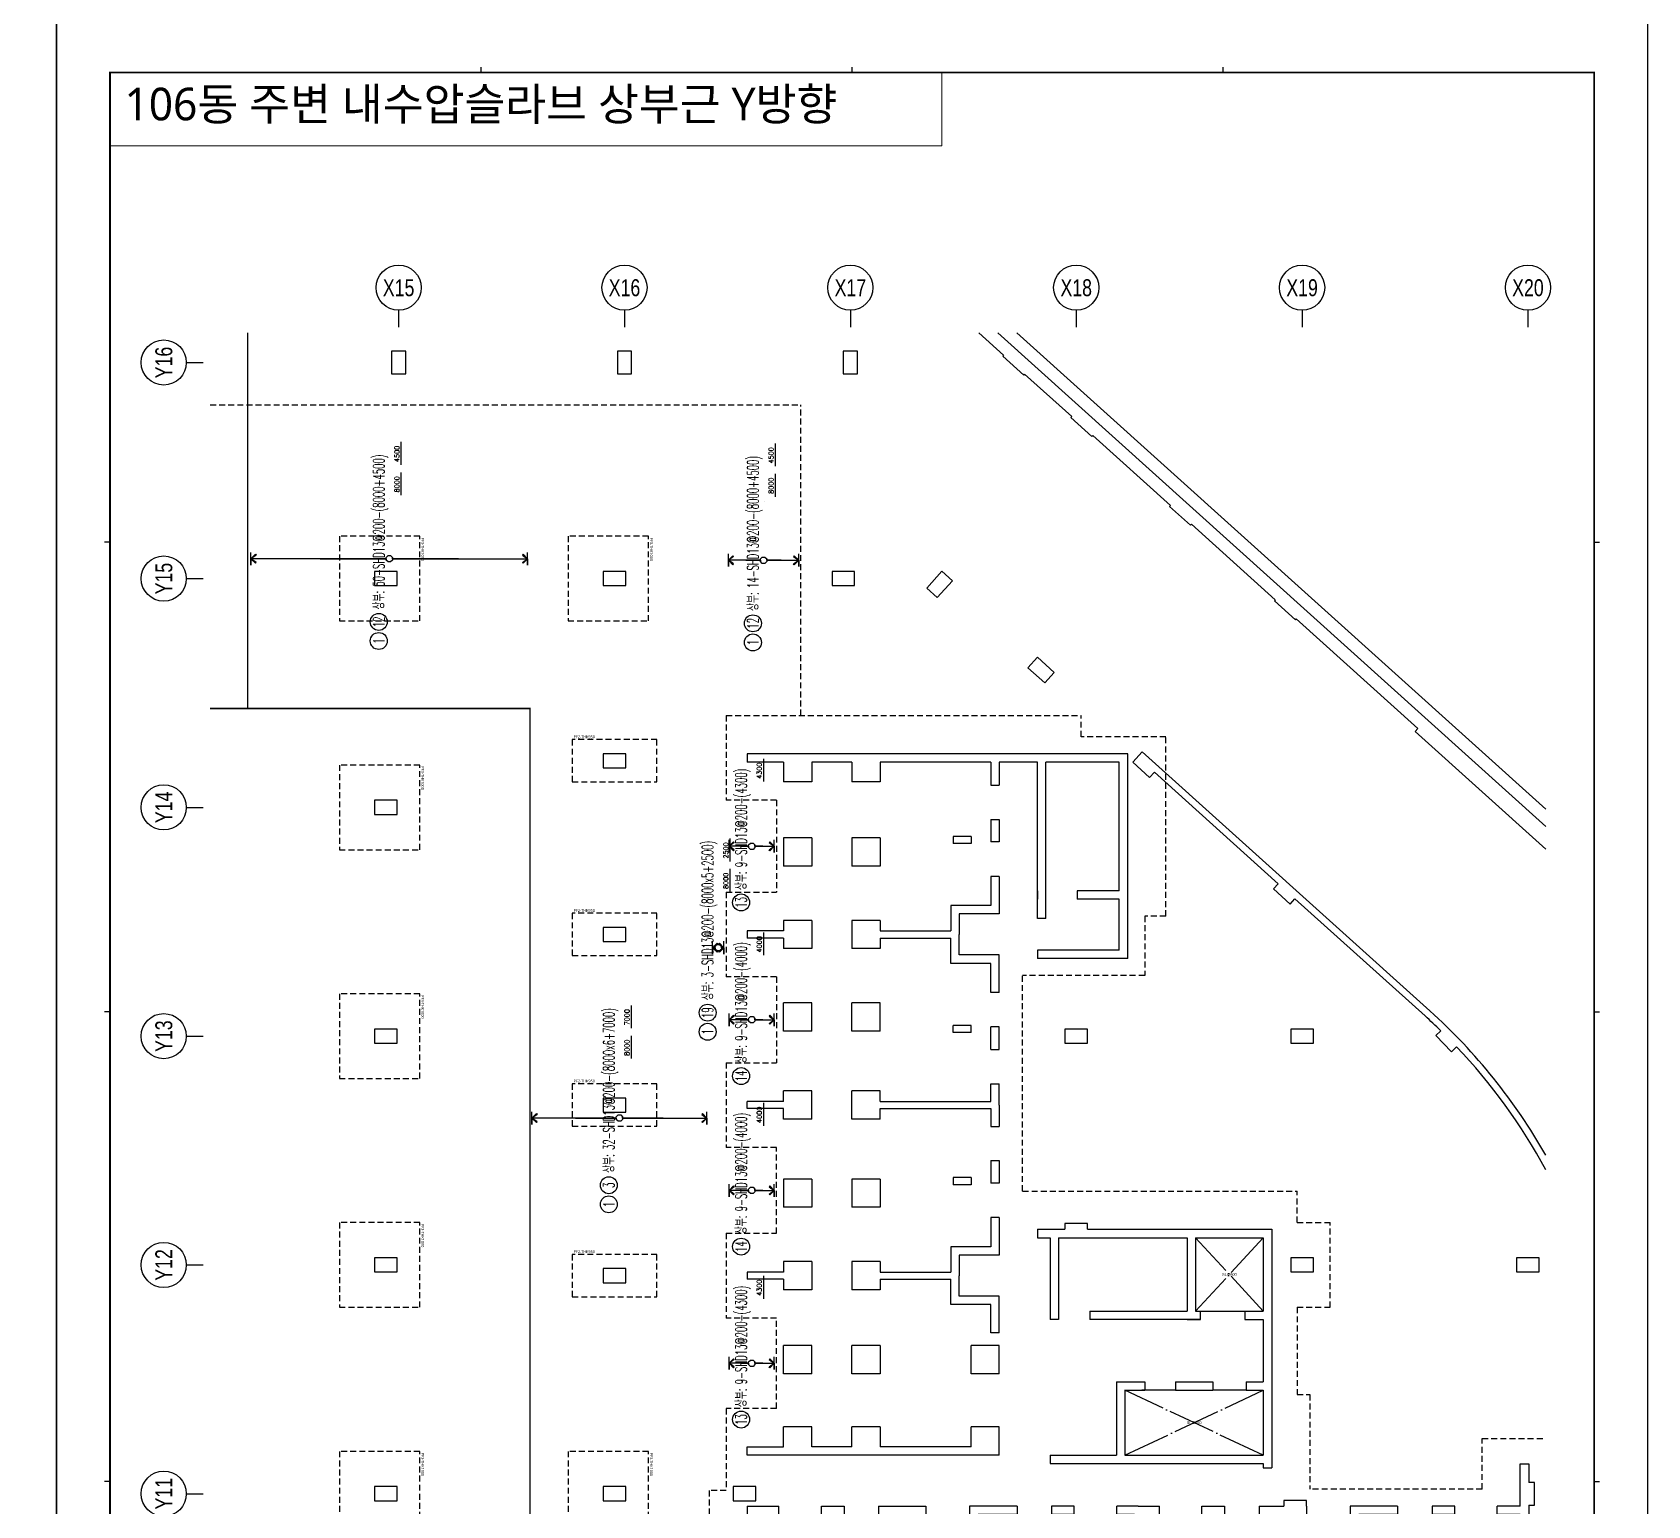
# Model space of a CAD drawing. Header units: millimetres. Extents: x 327808 to 2562540, y -728300 to 402793.
# Drawn here: x 459773 to 516989, y -358916 to -306753 of the extents above; entities that cross this region are included whole.
import ezdxf
from ezdxf.enums import TextEntityAlignment as Align

# ---------------------------------------------------------------- set-up
doc = ezdxf.new("R2010")
doc.units = ezdxf.units.MM
doc.header["$LTSCALE"] = 140
doc.linetypes.add('XS-기초$0$DDOT', pattern=[14, 12, -1, 0, -1])
doc.linetypes.add('XS-기초$0$HID', pattern=[2.3, 1.5, -0.8])
for name, color, linetype in [('BUB', 7, 'Continuous'), ('CEN-P', 14, 'Continuous'), ('XDIM', 7, 'Continuous'), ('XREBAR', 1, 'Continuous'), ('XS-기초$0$EL7', 7, 'Continuous'), ('XS-기초$0$MAT', 3, 'XS-기초$0$HID'), ('XS-기초$0$OPEN', 9, 'XS-기초$0$DDOT'), ('XS-기초$0$PILE-P', 4, 'XS-기초$0$HID'), ('XS-기초$0$WALL', 11, 'Continuous'), ('XS-기초$0$기초연단', 3, 'Continuous'), ('XTAG', 7, 'Continuous'), ('기초꺽임', 7, 'Continuous')]:
    doc.layers.add(name, color=color, linetype=linetype)
doc.layers.add('TEXT', color=3, linetype='Continuous', lineweight=9)
doc.layers.add('XTITLE', color=22, linetype='Continuous', lineweight=0)
doc.layers.add('XS-기초$0$DEFPOINT', color=144, linetype='Continuous', plot=False)
doc.styles.add('XRebar', font='Romans.shx', dxfattribs={"bigfont": 'whgtxt.shx'})
doc.styles.add('XRebar2', font='Romans.shx')
doc.styles.add('XS-기초$0$맑은고딕', font='malgun.ttf')
doc.styles.add('돋움', font='malgun.ttf')
doc.styles.add('돋음', font='')
doc.styles.get('돋음').set_extended_font_data('Dotum')

# ---------------------------------------------------------------- blocks, each defined once
blk = doc.blocks.new('dhs_sheet2e')
at = {"color": 7}
for p, q in [((20500.6, 57331.7), (20500.6, 57531.5)), ((38004.8, 57331.7), (38004.8, 57531.5)), ((55508.9, 57331.7), (55508.9, 57531.5)), ((2996.4, 43498.2), (2796.7, 43498.2)), ((2996.4, 29664.7), (2796.7, 29664.7)), ((2996.4, 15831.2), (2796.7, 15831.2)), ((20500.6, 1997.6), (20500.6, 1797.9)), ((38004.8, 1997.6), (38004.8, 1797.9)), ((55508.9, 1997.6), (55508.9, 1797.9))]:
    blk.add_line(p, q, dxfattribs=at)
blk.add_lwpolyline([(84000, 0), (84000, 59329.4), (0, 59329.4), (0, 0)], close=True, dxfattribs=at)
at = {"color": 30, "const_width": 64.9}
blk.add_lwpolyline([(81003.6, 57331.7), (2996.4, 57331.7), (2996.4, 1997.6), (81003.6, 1997.6)], close=True, dxfattribs=at)
blk = doc.blocks.new('SDHSDHS')
at = {"color": 255, "xscale": 0.75, "yscale": 0.75, "zscale": 0.75}
blk.add_blockref('dhs_sheet2e', (0, 0), dxfattribs=at)
blk = doc.blocks.new('XS-기초$0$PF3')
at = {"layer": 'XS-기초$0$MAT', "linetype": 'XS-기초$0$HID'}
blk.add_lwpolyline([(-1500, -1650), (1500, -1650), (1500, 1200), (-1500, 1200)], close=True, dxfattribs=at)
at = {"layer": 'XS-기초$0$DEFPOINT', "color": 1, "style": 'XS-기초$0$맑은고딕'}
blk.add_text('PF3-THK1000', height=100, dxfattribs=at).set_placement((-1450, 1300), align=Align.MIDDLE_LEFT)
blk = doc.blocks.new('XS-기초$0$PF2')
at = {"layer": 'XS-기초$0$MAT', "linetype": 'XS-기초$0$HID'}
blk.add_lwpolyline([(-1500, -750), (1500, -750), (1500, 750), (-1500, 750)], close=True, dxfattribs=at)
at = {"layer": 'XS-기초$0$DEFPOINT', "color": 1, "style": 'XS-기초$0$맑은고딕'}
blk.add_text('PF2-THK950', height=100, dxfattribs=at).set_placement((-1450, 850), align=Align.MIDDLE_LEFT)
blk = doc.blocks.new('BUB')
at = {"layer": 'BUB'}
blk.add_line((0, 1500), (0, 0), dxfattribs=at)
blk.add_circle((0, 3500), 2000, dxfattribs=at)
blk = doc.blocks.new('zdhdthbse')
at = {"layer": 'CEN-P'}
blk.add_lwpolyline([(-21405, 32883), (-21405, 27829)], dxfattribs=at)
at = {"layer": 'CEN-P', "color": 2}
blk.add_lwpolyline([(24577, -20020), (20091, -20020)], dxfattribs=at)
at = {"layer": 'XS-기초$0$EL7'}
for p, q in [((12345, -1755), (13915, -1755)), ((11460, -4555), (10270, -4555)), ((13970, -4555), (12780, -4555))]:
    blk.add_line(p, q, dxfattribs=at)
at = {"layer": 'XS-기초$0$OPEN'}
for p, q in [((14570, -1755), (12170, 845)), ((14570, 845), (12170, -1755)), ((14570, -6855), (9670, -4555)), ((9670, -6855), (14570, -4555))]:
    blk.add_line(p, q, dxfattribs=at)
at = {"layer": 'XS-기초$0$WALL', "color": 5}
for p, q in [((5374, 32090), (4494, 32883)), ((24577, 15406), (5167, 32883)), ((-15805, 32230), (-16305, 32230)), ((-16305, 32230), (-16305, 31430)), ((-15805, 31430), (-15805, 32230)), ((-7805, 32230), (-8305, 32230)), ((-8305, 32230), (-8305, 31430)), ((-7805, 31430), (-7805, 32230)), ((195, 32230), (-305, 32230)), ((-305, 32230), (-305, 31430)), ((195, 31430), (195, 32230)), ((5374, 32090), (5341, 32053)), ((5341, 32053), (6084, 31384)), ((-16305, 31430), (-15805, 31430)), ((-8305, 31430), (-7805, 31430)), ((-305, 31430), (195, 31430)), ((6084, 31384), (6118, 31421)), ((7788, 29918), (6118, 31421)), ((7788, 29918), (7754, 29880)), ((7754, 29880), (8497, 29211)), ((8497, 29211), (8531, 29248)), ((11280, 26773), (8531, 29248)), ((11280, 26773), (11247, 26735)), ((11247, 26735), (11990, 26066)), ((11990, 26066), (12023, 26103)), ((14996, 23427), (12023, 26103)), ((-16905, 24430), (-16905, 23930)), ((-16105, 24430), (-16905, 24430)), ((-16105, 23930), (-16105, 24430)), ((-8805, 24430), (-8805, 23930)), ((-8005, 24430), (-8805, 24430)), ((-8005, 23930), (-8005, 24430)), ((-705, 24430), (-705, 23930)), ((95, 24430), (-705, 24430)), ((95, 23930), (95, 24430)), ((3189, 24437), (2654, 23842)), ((3025, 23508), (3561, 24102)), ((3561, 24102), (3189, 24437)), ((-16905, 23930), (-16105, 23930)), ((-8805, 23930), (-8005, 23930)), ((-705, 23930), (95, 23930)), ((2654, 23842), (3025, 23508)), ((14996, 23427), (14963, 23390)), ((14963, 23390), (15706, 22721)), ((15706, 22721), (15739, 22758)), ((20049, 18877), (15739, 22758)), ((6570, 21392), (6236, 21021)), ((7165, 20857), (6570, 21392)), ((6236, 21021), (6830, 20485)), ((6830, 20485), (7165, 20857)), ((19949, 18765), (20049, 18877)), ((24577, 14599), (19949, 18765)), ((-8805, 17980), (-8805, 17480)), ((-8005, 17980), (-8805, 17980)), ((-8005, 17480), (-8005, 17980)), ((-3705, 17980), (-3705, 17680)), ((9770, 17980), (-3705, 17980)), ((9770, 10730), (9770, 17980)), ((10286, 18047), (9952, 17675)), ((20467, 8879), (10286, 18047)), ((-8805, 17480), (-8005, 17480)), ((-2420, 17680), (-3705, 17680)), ((-2420, 17680), (-2420, 16980)), ((-1420, 17680), (-1420, 16980)), ((0, 17680), (-1420, 17680)), ((0, 17680), (0, 16980)), ((4920, 17680), (1000, 17680)), ((1000, 17680), (1000, 16980)), ((4920, 17680), (4920, 16865)), ((6570, 17680), (5220, 17680)), ((5220, 17680), (5220, 16865)), ((6570, 12140), (6570, 17680)), ((6870, 12140), (6870, 17680)), ((9470, 17680), (6870, 17680)), ((9470, 13130), (9470, 17680)), ((9952, 17675), (10546, 17140)), ((10546, 17140), (10713, 17325)), ((15098, 13378), (10713, 17325)), ((-1420, 16980), (-2420, 16980)), ((1000, 16980), (0, 16980)), ((4920, 16865), (5220, 16865)), ((-16905, 16330), (-16905, 15830)), ((-16105, 16330), (-16905, 16330)), ((-16105, 15830), (-16105, 16330)), ((-16905, 15830), (-16105, 15830)), ((4920, 15655), (5220, 15655)), ((4920, 15655), (4920, 14855)), ((5220, 15655), (5220, 14855)), ((-1420, 15000), (-2420, 15000)), ((-2420, 15000), (-2420, 14000)), ((-1420, 15000), (-1420, 14000)), ((1000, 15000), (0, 15000)), ((0, 15000), (0, 14000)), ((1000, 15000), (1000, 14000)), ((4220, 15050), (3590, 15050)), ((3590, 15050), (3590, 14800)), ((4220, 15050), (4220, 14800)), ((4220, 14800), (3590, 14800)), ((5220, 14855), (4920, 14855)), ((-1420, 14000), (-2420, 14000)), ((1000, 14000), (0, 14000)), ((5220, 13635), (4920, 13635)), ((4920, 13635), (4920, 12605)), ((5220, 13635), (5220, 12305)), ((15098, 13378), (14931, 13192)), ((14931, 13192), (15525, 12657)), ((3500, 12605), (3500, 11705)), ((4920, 12605), (3500, 12605)), ((6570, 13130), (6570, 12830)), ((9470, 13130), (7980, 13130)), ((7980, 13130), (7980, 12830)), ((9470, 12830), (7980, 12830)), ((9470, 11030), (9470, 12830)), ((15525, 12657), (15692, 12842)), ((20300, 8694), (15692, 12842)), ((-1420, 12080), (-2420, 12080)), ((-2420, 12080), (-2420, 11705)), ((-1420, 12080), (-1420, 11080)), ((1000, 12080), (0, 12080)), ((0, 12080), (0, 11080)), ((1000, 12080), (1000, 11705)), ((3800, 12305), (3800, 11580)), ((5220, 12305), (3800, 12305)), ((6870, 12140), (6570, 12140)), ((-8805, 11830), (-8805, 11330)), ((-8005, 11830), (-8805, 11830)), ((-8005, 11330), (-8005, 11830)), ((-3705, 11705), (-3705, 11455)), ((-2420, 11705), (-3705, 11705)), ((-2420, 11455), (-3705, 11455)), ((-2420, 11455), (-2420, 11080)), ((1000, 11705), (3500, 11705)), ((1000, 11455), (3500, 11455)), ((1000, 11455), (1000, 11080)), ((3500, 10555), (3500, 11455)), ((3800, 10855), (3800, 11580)), ((-8805, 11330), (-8005, 11330)), ((-1420, 11080), (-2420, 11080)), ((1000, 11080), (0, 11080)), ((9470, 11030), (6570, 11030)), ((6570, 11030), (6570, 10730)), ((4920, 10555), (3500, 10555)), ((5220, 10855), (3800, 10855)), ((4920, 9525), (4920, 10555)), ((5220, 9525), (5220, 10855)), ((9770, 10730), (6570, 10730)), ((-2420, 8160), (-2420, 9160)), ((-1420, 9160), (-2420, 9160)), ((-1420, 8160), (-1420, 9160)), ((0, 8160), (0, 9160)), ((1000, 9160), (0, 9160)), ((1000, 8160), (1000, 9160)), ((5220, 9525), (4920, 9525)), ((-16905, 8230), (-16905, 7730)), ((-16105, 8230), (-16905, 8230)), ((-16105, 7730), (-16105, 8230)), ((-1420, 8160), (-2420, 8160)), ((1000, 8160), (0, 8160)), ((4220, 8360), (3590, 8360)), ((3590, 8110), (3590, 8360)), ((4220, 8110), (3590, 8110)), ((4220, 8110), (4220, 8360)), ((5220, 8305), (4920, 8305)), ((4920, 7505), (4920, 8305)), ((5220, 7505), (5220, 8305)), ((7545, 8230), (7545, 7730)), ((8345, 8230), (7545, 8230)), ((8345, 7730), (8345, 8230)), ((15545, 8230), (15545, 7730)), ((16345, 8230), (15545, 8230)), ((16345, 7730), (16345, 8230)), ((20856, 8174), (20678, 7998)), ((-16905, 7730), (-16105, 7730)), ((4920, 7505), (5220, 7505)), ((7545, 7730), (8345, 7730)), ((15545, 7730), (16345, 7730)), ((20678, 7998), (21241, 7429)), ((21419, 7605), (21241, 7429)), ((4920, 6295), (5220, 6295)), ((4920, 5665), (4920, 6295)), ((5220, 5540), (5220, 6295)), ((-8805, 5790), (-8805, 5290)), ((-8005, 5790), (-8805, 5790)), ((-8005, 5290), (-8005, 5790)), ((-2420, 5665), (-2420, 6040)), ((-1420, 6040), (-2420, 6040)), ((-1420, 5040), (-1420, 6040)), ((0, 5040), (0, 6040)), ((1000, 6040), (0, 6040)), ((1000, 5665), (1000, 6040)), ((-8805, 5290), (-8005, 5290)), ((-3705, 5415), (-3705, 5665)), ((-2420, 5665), (-3705, 5665)), ((-2420, 5415), (-3705, 5415)), ((-2420, 5040), (-2420, 5415)), ((1000, 5665), (4920, 5665)), ((1000, 5415), (4920, 5415)), ((1000, 5040), (1000, 5415)), ((4920, 5415), (4920, 4785)), ((5220, 5540), (5220, 4785)), ((-1420, 5040), (-2420, 5040)), ((1000, 5040), (0, 5040)), ((4920, 4785), (5220, 4785)), ((4920, 3575), (5220, 3575)), ((4920, 3575), (4920, 2775)), ((5220, 3575), (5220, 2775)), ((-1420, 2920), (-2420, 2920)), ((-2420, 2920), (-2420, 1920)), ((-1420, 2920), (-1420, 1920)), ((1000, 2920), (0, 2920)), ((0, 2920), (0, 1920)), ((1000, 2920), (1000, 1920)), ((4220, 2970), (3590, 2970)), ((3590, 2970), (3590, 2720)), ((4220, 2970), (4220, 2720)), ((4220, 2720), (3590, 2720)), ((5220, 2775), (4920, 2775)), ((-1420, 1920), (-2420, 1920)), ((1000, 1920), (0, 1920)), ((5220, 1555), (4920, 1555)), ((4920, 1555), (4920, 525)), ((5220, 1555), (5220, 225)), ((6570, 1145), (6570, 845)), ((6570, 1145), (7545, 1145)), ((8345, 1345), (7545, 1345)), ((7545, 1345), (7545, 1145)), ((8345, 1145), (8345, 1345)), ((8345, 1145), (14870, 1145)), ((14870, 1145), (14870, -7305)), ((6570, 845), (7020, 845)), ((7020, 845), (7020, -2055)), ((7320, 845), (11870, 845)), ((7320, 845), (7320, -2055)), ((11870, 845), (11870, -1755)), ((12170, 845), (14570, 845)), ((12170, 845), (12170, -1755)), ((14570, 845), (14570, -1755)), ((-16905, 130), (-16905, -370)), ((-16105, 130), (-16905, 130)), ((-16105, -370), (-16105, 130)), ((-1420, 0), (-2420, 0)), ((-2420, 0), (-2420, -375)), ((-1420, 0), (-1420, -1000)), ((1000, 0), (0, 0)), ((0, 0), (0, -1000)), ((1000, 0), (1000, -375)), ((3500, 525), (3500, -375)), ((4920, 525), (3500, 525)), ((3800, 225), (3800, -500)), ((5220, 225), (3800, 225)), ((15545, 130), (15545, -370)), ((16345, 130), (15545, 130)), ((16345, -370), (16345, 130)), ((23545, 130), (23545, -370)), ((24345, 130), (23545, 130)), ((24345, -370), (24345, 130)), ((-16905, -370), (-16105, -370)), ((-8805, -250), (-8805, -750)), ((-8005, -250), (-8805, -250)), ((-8005, -750), (-8005, -250)), ((-3705, -375), (-3705, -625)), ((-2420, -375), (-3705, -375)), ((1000, -375), (3500, -375)), ((3800, -1225), (3800, -500)), ((15545, -370), (16345, -370)), ((23545, -370), (24345, -370)), ((-8805, -750), (-8005, -750)), ((-2420, -625), (-3705, -625)), ((-2420, -625), (-2420, -1000)), ((-1420, -1000), (-2420, -1000)), ((1000, -1000), (0, -1000)), ((1000, -625), (3500, -625)), ((1000, -625), (1000, -1000)), ((3500, -1525), (3500, -625)), ((4920, -1525), (3500, -1525)), ((5220, -1225), (3800, -1225)), ((4920, -2520), (4920, -1525)), ((5220, -2520), (5220, -1225)), ((7320, -2055), (7020, -2055)), ((8430, -1755), (11870, -1755)), ((8430, -1755), (8430, -2055)), ((12345, -2055), (8430, -2055)), ((11870, -2055), (12345, -2055)), ((12170, -1755), (12345, -1755)), ((12345, -2055), (12345, -1755)), ((13915, -1755), (14570, -1755)), ((13915, -1755), (13915, -2055)), ((13915, -2055), (14570, -2055)), ((14570, -2055), (14570, -4255)), ((5220, -2520), (4920, -2520)), ((-2420, -3970), (-2420, -2970)), ((-1420, -2970), (-2420, -2970)), ((-1420, -3970), (-1420, -2970)), ((0, -3970), (0, -2970)), ((1000, -2970), (0, -2970)), ((1000, -2970), (1000, -3970)), ((4220, -3970), (4220, -2970)), ((5220, -2970), (4220, -2970)), ((5220, -3970), (5220, -2970)), ((-1420, -3970), (-2420, -3970)), ((1000, -3970), (0, -3970)), ((5220, -3970), (4220, -3970)), ((9370, -4255), (9370, -6855)), ((9370, -4255), (10370, -4255)), ((9670, -4555), (9670, -6855)), ((9670, -4555), (10370, -4555)), ((10370, -4255), (10370, -4555)), ((11460, -4255), (12780, -4255)), ((11460, -4255), (11460, -4555)), ((11460, -4555), (12780, -4555)), ((12780, -4255), (12780, -4555)), ((13970, -4255), (14570, -4255)), ((13970, -4255), (13970, -4555)), ((13970, -4555), (14570, -4555)), ((14570, -4555), (14570, -6855)), ((-2420, -6555), (-2420, -5855)), ((-1420, -5855), (-2420, -5855)), ((-1420, -6555), (-1420, -5855)), ((0, -6555), (0, -5855)), ((1000, -5855), (0, -5855)), ((1000, -5855), (1000, -6555)), ((4220, -6555), (4220, -5855)), ((5220, -5855), (4220, -5855)), ((5220, -6855), (5220, -5855)), ((-3705, -6855), (-3705, -6555)), ((-3705, -6555), (-2420, -6555)), ((5220, -6855), (-3705, -6855)), ((0, -6555), (-1420, -6555)), ((4220, -6555), (1000, -6555)), ((7020, -6855), (7020, -7155)), ((7020, -6855), (9370, -6855)), ((9670, -6855), (14570, -6855)), ((7020, -7155), (14570, -7155)), ((14570, -7155), (14570, -7305)), ((14570, -7305), (14870, -7305)), ((23675, -8655), (23675, -7165)), ((23675, -7165), (23975, -7165)), ((23975, -7165), (23975, -7820)), ((-16905, -7970), (-16905, -8470)), ((-16105, -7970), (-16905, -7970)), ((-16105, -8470), (-16105, -7970)), ((-8805, -7970), (-8805, -8470)), ((-8005, -7970), (-8805, -7970)), ((-8005, -8470), (-8005, -7970)), ((-4205, -7970), (-4205, -8470)), ((-3405, -7970), (-4205, -7970)), ((-3405, -8470), (-3405, -7970)), ((24175, -7820), (23975, -7820)), ((24175, -8620), (24175, -7820)), ((-16905, -8470), (-16105, -8470)), ((-8805, -8470), (-8005, -8470)), ((-4205, -8470), (-3405, -8470)), ((16100, -8455), (15300, -8455)), ((15300, -8455), (15300, -8655)), ((16100, -8655), (16100, -8455)), ((-3705, -8655), (-2590, -8655)), ((-3705, -8655), (-3705, -15770)), ((-3405, -8955), (-2590, -8955)), ((-3405, -8955), (-3405, -13150)), ((-2590, -8955), (-2590, -8655)), ((-1080, -8955), (-1080, -8655)), ((-1080, -8655), (-280, -8655)), ((-1080, -8955), (-280, -8955)), ((-280, -8655), (-280, -8955)), ((940, -8655), (940, -8955)), ((940, -8655), (2620, -8655)), ((940, -8955), (2320, -8955)), ((2320, -8955), (2320, -10115)), ((2620, -8655), (2620, -9815)), ((5850, -8655), (4170, -8655)), ((4170, -8655), (4170, -9815)), ((5850, -8955), (4470, -8955)), ((4470, -8955), (4470, -10115)), ((5850, -8655), (5850, -8955)), ((7070, -8655), (7070, -8955)), ((7870, -8655), (7070, -8655)), ((7870, -8955), (7070, -8955)), ((7870, -8955), (7870, -8655)), ((9380, -8955), (9380, -8655)), ((10135, -8655), (9380, -8655)), ((10010, -8955), (9380, -8955)), ((10010, -13150), (10010, -8955)), ((10135, -8655), (10890, -8655)), ((10260, -13150), (10260, -8955)), ((10260, -8955), (10890, -8955)), ((10890, -8955), (10890, -8655)), ((12400, -8955), (12400, -8655)), ((12400, -8655), (13200, -8655)), ((12400, -8955), (13200, -8955)), ((13200, -8655), (13200, -8955)), ((14420, -8655), (14420, -8955)), ((14420, -8655), (15300, -8655)), ((14420, -8955), (15800, -8955)), ((15800, -8955), (15800, -10115)), ((16100, -8655), (16100, -9815)), ((19330, -8655), (17650, -8655)), ((17650, -8655), (17650, -9815)), ((19330, -8955), (17950, -8955)), ((17950, -8955), (17950, -10115)), ((19330, -8655), (19330, -8955)), ((20550, -8655), (20550, -8955)), ((21350, -8655), (20550, -8655)), ((21350, -8955), (20550, -8955)), ((21350, -8955), (21350, -8655)), ((22860, -8955), (22860, -8655)), ((23675, -8655), (22860, -8655)), ((23675, -8955), (22860, -8955)), ((23675, -8955), (23675, -13150)), ((23975, -8620), (23975, -15920)), ((23975, -8620), (24175, -8620)), ((-475, -9655), (-475, -10485)), ((-475, -9655), (-225, -9655)), ((-225, -9655), (-225, -10485)), ((7015, -9655), (7015, -10485)), ((7265, -9655), (7015, -9655)), ((7265, -9655), (7265, -10485)), ((13005, -9655), (13005, -10485)), ((13005, -9655), (13255, -9655)), ((13255, -9655), (13255, -10485)), ((20495, -9655), (20495, -10485)), ((20745, -9655), (20495, -9655)), ((20745, -9655), (20745, -10485)), ((2320, -10115), (3270, -10115)), ((2620, -9815), (3395, -9815)), ((3270, -16495), (3270, -10115)), ((4170, -9815), (3395, -9815)), ((3520, -16495), (3520, -10115)), ((4470, -10115), (3520, -10115)), ((15800, -10115), (16750, -10115)), ((16100, -9815), (16875, -9815)), ((16750, -16495), (16750, -10115)), ((17650, -9815), (16875, -9815)), ((17000, -16495), (17000, -10115)), ((17950, -10115), (17000, -10115)), ((-475, -10485), (-225, -10485)), ((7265, -10485), (7015, -10485)), ((13005, -10485), (13255, -10485)), ((20745, -10485), (20495, -10485)), ((-3405, -13150), (-225, -13150)), ((-225, -13400), (-225, -13150)), ((10010, -13150), (7015, -13150)), ((7015, -13400), (7015, -13150)), ((10260, -13150), (13255, -13150)), ((13255, -13400), (13255, -13150)), ((23675, -13150), (20495, -13150)), ((20495, -13400), (20495, -13150)), ((-3405, -13400), (-225, -13400)), ((-3405, -13400), (-3405, -16495)), ((10010, -13400), (7015, -13400)), ((10010, -16495), (10010, -13400)), ((10260, -16495), (10260, -13400)), ((10260, -13400), (13255, -13400)), ((23675, -13400), (20495, -13400)), ((23675, -13400), (23675, -16495)), ((-475, -15795), (-475, -14260)), ((-475, -14260), (-225, -14260)), ((-225, -15795), (-225, -14260)), ((7015, -15795), (7015, -14260)), ((7265, -14260), (7015, -14260)), ((7265, -15795), (7265, -14260)), ((13005, -15795), (13005, -14260)), ((13005, -14260), (13255, -14260)), ((13255, -15795), (13255, -14260)), ((20495, -15795), (20495, -14260)), ((20745, -14260), (20495, -14260)), ((20745, -15795), (20745, -14260)), ((-3705, -15770), (-3905, -15770)), ((-3905, -15770), (-3905, -16570)), ((-475, -15795), (-225, -15795)), ((7265, -15795), (7015, -15795)), ((13005, -15795), (13255, -15795)), ((20745, -15795), (20495, -15795)), ((24175, -15920), (23975, -15920)), ((24175, -16720), (24175, -15920)), ((-16905, -16070), (-16905, -16570)), ((-16105, -16070), (-16905, -16070)), ((-16905, -16570), (-16105, -16570)), ((-16105, -16570), (-16105, -16070)), ((-8805, -16070), (-8805, -16570)), ((-8005, -16070), (-8805, -16070)), ((-8805, -16570), (-8005, -16570)), ((-8005, -16570), (-8005, -16070)), ((-3905, -16570), (-3705, -16570)), ((-3705, -16570), (-3705, -18080)), ((-3405, -16495), (-2105, -16495)), ((-2105, -16795), (-2105, -16495)), ((-595, -16495), (-305, -16495)), ((-595, -16795), (-595, -16495)), ((195, -16495), (-305, -16495)), ((195, -17295), (195, -16495)), ((1915, -16495), (3270, -16495)), ((1915, -16795), (1915, -16495)), ((4875, -16495), (3520, -16495)), ((4875, -16795), (4875, -16495)), ((7385, -16495), (6985, -16495)), ((6985, -16795), (6985, -16495)), ((7385, -16795), (7385, -16495)), ((8195, -16495), (7695, -16495)), ((7695, -16495), (7695, -17295)), ((8195, -17295), (8195, -16495)), ((8895, -16795), (8895, -16495)), ((10010, -16495), (8895, -16495)), ((10260, -16495), (11375, -16495)), ((11375, -16795), (11375, -16495)), ((12885, -16495), (13285, -16495)), ((12885, -16795), (12885, -16495)), ((13285, -16795), (13285, -16495)), ((15395, -16495), (16750, -16495)), ((15395, -16795), (15395, -16495)), ((18355, -16495), (17000, -16495)), ((18355, -16795), (18355, -16495)), ((20865, -16495), (20465, -16495)), ((20465, -16795), (20465, -16495)), ((20865, -16795), (20865, -16495)), ((22375, -16795), (22375, -16495)), ((23675, -16495), (22375, -16495)), ((-3405, -16795), (-2105, -16795)), ((-3405, -16795), (-3405, -18080)), ((-595, -16795), (-305, -16795)), ((-305, -16795), (-305, -17295)), ((1915, -16795), (3270, -16795)), ((3270, -16795), (3270, -18080)), ((4875, -16795), (3520, -16795)), ((3520, -16795), (3520, -18080)), ((7385, -16795), (6985, -16795)), ((10010, -16795), (8895, -16795)), ((10010, -16795), (10010, -18080)), ((10260, -16795), (11375, -16795)), ((10260, -16795), (10260, -18080)), ((12885, -16795), (13285, -16795)), ((15395, -16795), (15695, -16795)), ((15695, -16795), (15695, -17295)), ((16195, -16795), (16750, -16795)), ((16195, -17295), (16195, -16795)), ((16750, -16795), (16750, -18080)), ((18355, -16795), (17000, -16795)), ((17000, -16795), (17000, -18080)), ((20865, -16795), (20465, -16795)), ((23675, -16795), (22375, -16795)), ((23675, -16795), (23675, -18080)), ((23975, -16720), (23975, -18080)), ((23975, -16720), (24175, -16720)), ((-305, -17295), (195, -17295)), ((7695, -17295), (8195, -17295)), ((15695, -17295), (16195, -17295)), ((-3705, -18080), (-3405, -18080)), ((3520, -18080), (3270, -18080)), ((10260, -18080), (10010, -18080)), ((17000, -18080), (16750, -18080)), ((23975, -18080), (23675, -18080))]:
    blk.add_line(p, q, dxfattribs=at)
for radius, start, end in [(20250, 45.845, 48), (20500, 29.5887, 48), (20250, 28.3181, 43.5813)]:
    blk.add_arc((6750, -6355), radius, start, end, dxfattribs=at)
at = {"layer": 'XS-기초$0$기초연단'}
blk.add_line((24577, 16012), (5839, 32883), dxfattribs=at)
at = {"layer": 'XS-기초$0$기초연단', "linetype": 'XS-기초$0$HID'}
for p, q in [((-22733, 30330), (-1805, 30330)), ((-1805, 19330), (-1805, 30330)), ((-4455, 19330), (8120, 19330)), ((-4455, 19330), (-4455, 16330)), ((8120, 18580), (8120, 19330)), ((11120, 18580), (8120, 18580)), ((11120, 12230), (11120, 18580)), ((-2670, 16330), (-4455, 16330)), ((-2670, 16330), (-2670, 13080)), ((-4455, 13080), (-2670, 13080)), ((-4455, 13080), (-4455, 10080)), ((10370, 12230), (10370, 10130)), ((11120, 12230), (10370, 12230)), ((-2670, 10080), (-4455, 10080)), ((-2670, 10080), (-2670, 7040)), ((6045, 2495), (6045, 10130)), ((10370, 10130), (6045, 10130)), ((-4455, 7040), (-2670, 7040)), ((-4455, 7040), (-4455, 4040)), ((-2670, 4040), (-4455, 4040)), ((-2670, 1000), (-2670, 4040)), ((6045, 2495), (15770, 2495)), ((15770, 1380), (15770, 2495)), ((15770, 1380), (16945, 1380)), ((16945, -1620), (16945, 1380)), ((-4455, 1000), (-2670, 1000)), ((-4455, 1000), (-4455, -2000)), ((15770, -1620), (16945, -1620)), ((15770, -1620), (15770, -4705)), ((-2670, -2000), (-4455, -2000)), ((-2670, -5205), (-2670, -2000)), ((15770, -4705), (16220, -4705)), ((16220, -4705), (16220, -8055)), ((-2670, -5205), (-4455, -5205)), ((-4455, -5205), (-4455, -8105)), ((22325, -6265), (24577, -6265)), ((22325, -8055), (22325, -6265)), ((-5055, -8105), (-5055, -18830)), ((-4455, -8105), (-5055, -8105)), ((22325, -8055), (16220, -8055)), ((11635, -17395), (11635, -18830)), ((11635, -17395), (15375, -17395)), ((15375, -17395), (15375, -18830)), ((18375, -17395), (18375, -18830)), ((18375, -17395), (22325, -17395)), ((22325, -17395), (22325, -18830)), ((-2055, -17745), (1895, -17745)), ((-2055, -17745), (-2055, -18830)), ((1895, -17745), (1895, -18830)), ((4895, -18145), (4895, -18830)), ((4895, -18145), (8635, -18145)), ((8635, -18145), (8635, -18830)), ((-5055, -18830), (-2055, -18830)), ((4895, -18830), (1895, -18830)), ((11635, -18830), (8635, -18830)), ((18375, -18830), (15375, -18830)), ((24577, -18830), (22325, -18830)), ((22445, -22117), (22445, -18830))]:
    blk.add_line(p, q, dxfattribs=at)
at = {"layer": '기초꺽임', "color": 1, "const_width": 50}
blk.add_lwpolyline([(-21405, 32883), (-21405, 19580), (-11405, 19580), (-11405, -20020), (24577, -20020)], dxfattribs=at)
at = {"layer": '기초꺽임', "color": 3, "const_width": 50}
for points in [[(-21405, 19580), (-22733, 19580)], [(4445, -20020), (4445, -21544)]]:
    blk.add_lwpolyline(points, dxfattribs=at)
at = {"layer": 'BUB', "xscale": 0.4, "yscale": 0.4, "zscale": 0.4}
for p in [(-16055, 33080), (-8055, 33080), (-55, 33080), (7945, 33080), (15945, 33080), (23945, 33080)]:
    blk.add_blockref('BUB', p, dxfattribs=at)
at = {"layer": 'BUB', "xscale": 0.4, "yscale": 0.4, "zscale": 0.4, "rotation": 90}
for p in [(-22975, 31830), (-22975, 24180), (-22975, 16080), (-22975, 7980), (-22975, -120), (-22975, -8220), (-22975, -16320)]:
    blk.add_blockref('BUB', p, dxfattribs=at)
at = {"layer": 'XS-기초$0$PILE-P', "rotation": 270}
for p in [(-16505, 24180), (-8405, 24180), (-16505, 16080), (-16505, 7980), (-16505, -120), (-16505, -8220), (-8405, -8220), (-16505, -16320), (-8405, -16320)]:
    blk.add_blockref('XS-기초$0$PF3', p, dxfattribs=at)
at = {"layer": 'XS-기초$0$PILE-P'}
for p in [(-8405, 17730), (-8405, 11580), (-8405, 5540), (-8405, -500)]:
    blk.add_blockref('XS-기초$0$PF2', p, dxfattribs=at)
at = {"layer": 'TEXT', "style": '돋음', "width": 0.8}
for s, p in [('X15', (-16055, 34478)), ('X16', (-8055, 34478)), ('X17', (-55, 34478)), ('X18', (7945, 34478)), ('X19', (15945, 34478)), ('X20', (23945, 34478))]:
    blk.add_text(s, height=600, dxfattribs=at).set_placement(p, align=Align.MIDDLE_CENTER)
for s, p in [('Y16', (-24373, 31830)), ('Y15', (-24373, 24180)), ('Y14', (-24373, 16080)), ('Y13', (-24373, 7980)), ('Y12', (-24373, -120)), ('Y11', (-24373, -8220)), ('Y10', (-24373, -16320))]:
    blk.add_text(s, height=600, rotation=90, dxfattribs=at).set_placement(p, align=Align.MIDDLE_CENTER)
at = {"layer": 'TEXT', "extrusion": (2.94245e-18, 9.64033e-08, 1), "style": '돋음'}
blk.add_text('106', height=500, rotation=0, dxfattribs=at).set_placement((4823, -10995, 0), align=Align.MIDDLE_CENTER)
at = {"layer": 'XS-기초$0$DEFPOINT', "color": 2, "style": '돋음'}
for p in [(13370, -455), (12120, -5705)]:
    blk.add_text('SL-2600', height=100, dxfattribs=at).set_placement(p, align=Align.MIDDLE_CENTER)
blk = doc.blocks.new('*U457', base_point=(484877.9003, -349407.4997))
at = {"layer": 'XTAG', "color": 0, "linetype": 'Continuous', "ltscale": 4.34365e-311}
blk.add_circle((484877.9003, -349744.9997), 300, dxfattribs=at)
at = {"layer": 'XTAG', "color": 0, "linetype": 'Continuous', "ltscale": 4.34365e-311, "style": 'XRebar', "width": 0.55}
blk.add_text('상부: 9-SHD13@200-(4000)', height=400, rotation=90, dxfattribs=at).set_placement((484877.9003, -349307.4997), align=Align.MIDDLE_LEFT)
blk.add_text('14', height=400, rotation=90, dxfattribs=at).set_placement((484877.9003, -349744.9997), align=Align.MIDDLE_CENTER)
blk = doc.blocks.new('*U458', base_point=(484877.9003, -343367.4997))
at = {"layer": 'XTAG', "color": 0, "linetype": 'Continuous', "ltscale": 4.34365e-311}
blk.add_circle((484877.9003, -343704.9997), 300, dxfattribs=at)
at = {"layer": 'XTAG', "color": 0, "linetype": 'Continuous', "ltscale": 4.34365e-311, "style": 'XRebar', "width": 0.55}
blk.add_text('상부: 9-SHD13@200-(4000)', height=400, rotation=90, dxfattribs=at).set_placement((484877.9003, -343267.4997), align=Align.MIDDLE_LEFT)
blk.add_text('14', height=400, rotation=90, dxfattribs=at).set_placement((484877.9003, -343704.9997), align=Align.MIDDLE_CENTER)
blk = doc.blocks.new('*U459', base_point=(484877.9003, -355529.9997))
at = {"layer": 'XTAG', "color": 0, "linetype": 'Continuous', "ltscale": 4.34365e-311}
blk.add_circle((484877.9003, -355867.4997), 300, dxfattribs=at)
at = {"layer": 'XTAG', "color": 0, "linetype": 'Continuous', "ltscale": 4.34365e-311, "style": 'XRebar', "width": 0.55}
blk.add_text('상부: 9-SHD13@200-(4300)', height=400, rotation=90, dxfattribs=at).set_placement((484877.9003, -355429.9997), align=Align.MIDDLE_LEFT)
blk.add_text('13', height=400, rotation=90, dxfattribs=at).set_placement((484877.9003, -355867.4997), align=Align.MIDDLE_CENTER)
blk = doc.blocks.new('*U460', base_point=(484877.9003, -337222.4997))
at = {"layer": 'XTAG', "color": 0, "linetype": 'Continuous', "ltscale": 4.34365e-311}
blk.add_circle((484877.9003, -337559.9997), 300, dxfattribs=at)
at = {"layer": 'XTAG', "color": 0, "linetype": 'Continuous', "ltscale": 4.34365e-311, "style": 'XRebar', "width": 0.55}
blk.add_text('상부: 9-SHD13@200-(4300)', height=400, rotation=90, dxfattribs=at).set_placement((484877.9003, -337122.4997), align=Align.MIDDLE_LEFT)
blk.add_text('13', height=400, rotation=90, dxfattribs=at).set_placement((484877.9003, -337559.9997), align=Align.MIDDLE_CENTER)
blk = doc.blocks.new('*U469', base_point=(472042.9003, -327289.3746))
at = {"layer": 'XTAG', "color": 0, "linetype": 'Continuous', "ltscale": 4.34365e-311}
for centre in [(472042.9003, -327626.8746), (472042.9003, -328301.8746)]:
    blk.add_circle(centre, 300, dxfattribs=at)
at = {"layer": 'XTAG', "color": 0, "linetype": 'Continuous', "ltscale": 4.34365e-311, "style": 'XRebar', "width": 0.55}
blk.add_text('상부: 50-SHD13@200-(8000+4500)', height=400, rotation=90, dxfattribs=at).set_placement((472042.9003, -327189.3746), align=Align.MIDDLE_LEFT)
for s, p in [('12', (472042.9003, -327626.8746)), ('1', (472042.9003, -328301.8746))]:
    blk.add_text(s, height=400, rotation=90, dxfattribs=at).set_placement(p, align=Align.MIDDLE_CENTER)
blk = doc.blocks.new('*U470', base_point=(480192.9003, -347234.7317))
at = {"layer": 'XTAG', "color": 0, "linetype": 'Continuous', "ltscale": 4.34365e-311}
for centre in [(480192.9003, -347572.2317), (480192.9003, -348247.2317)]:
    blk.add_circle(centre, 300, dxfattribs=at)
at = {"layer": 'XTAG', "color": 0, "linetype": 'Continuous', "ltscale": 4.34365e-311, "style": 'XRebar', "width": 0.55}
blk.add_text('상부: 32-SHD13@200-(8000x6+7000)', height=400, rotation=90, dxfattribs=at).set_placement((480192.9003, -347134.7317), align=Align.MIDDLE_LEFT)
for s, p in [('3', (480192.9003, -347572.2317)), ('1', (480192.9003, -348247.2317))]:
    blk.add_text(s, height=400, rotation=90, dxfattribs=at).set_placement(p, align=Align.MIDDLE_CENTER)
blk = doc.blocks.new('*U471', base_point=(485297.9003, -327339.3746))
at = {"layer": 'XTAG', "color": 0, "linetype": 'Continuous', "ltscale": 4.34365e-311}
for centre in [(485297.9003, -327676.8746), (485297.9003, -328351.8746)]:
    blk.add_circle(centre, 300, dxfattribs=at)
at = {"layer": 'XTAG', "color": 0, "linetype": 'Continuous', "ltscale": 4.34365e-311, "style": 'XRebar', "width": 0.55}
blk.add_text('상부: 14-SHD13@200-(8000+4500)', height=400, rotation=90, dxfattribs=at).set_placement((485297.9003, -327239.3746), align=Align.MIDDLE_LEFT)
for s, p in [('12', (485297.9003, -327676.8746)), ('1', (485297.9003, -328351.8746))]:
    blk.add_text(s, height=400, rotation=90, dxfattribs=at).set_placement(p, align=Align.MIDDLE_CENTER)
blk = doc.blocks.new('*U479', base_point=(483692.9003, -341123.6603))
at = {"layer": 'XTAG', "color": 0, "linetype": 'Continuous', "ltscale": 4.34365e-311}
for centre in [(483692.9003, -341461.1603), (483692.9003, -342136.1603)]:
    blk.add_circle(centre, 300, dxfattribs=at)
at = {"layer": 'XTAG', "color": 0, "linetype": 'Continuous', "ltscale": 4.34365e-311, "style": 'XRebar', "width": 0.55}
blk.add_text('상부: 3-SHD13@200-(8000x5+2500)', height=400, rotation=90, dxfattribs=at).set_placement((483692.9003, -341023.6603), align=Align.MIDDLE_LEFT)
for s, p in [('19', (483692.9003, -341461.1603)), ('1', (483692.9003, -342136.1603))]:
    blk.add_text(s, height=400, rotation=90, dxfattribs=at).set_placement(p, align=Align.MIDDLE_CENTER)

msp = doc.modelspace()

# ---------------------------------------------------------------- linework, layer by layer
at = {"layer": 'XDIM', "color": 250, "linetype": 'Continuous', "ltscale": 2.20348e-317}
for p, q in [((472242.9, -322226.3), (472242.9, -322226.3)), ((485497.9, -322276.3), (485497.9, -322276.3)), ((472242.9, -323303.4), (472242.9, -323303.4)), ((485497.9, -323353.4), (485497.9, -323353.4)), ((485077.9, -333441.8), (485077.9, -333441.8)), ((483892.9, -336265.9), (483892.9, -336265.9)), ((483892.9, -337343), (483892.9, -337343)), ((485077.9, -339586.8), (485077.9, -339586.8)), ((480392.9, -342171.7), (480392.9, -342171.7)), ((480392.9, -343248.8), (480392.9, -343248.8)), ((485077.9, -345626.8), (485077.9, -345626.8)), ((485077.9, -351749.3), (485077.9, -351749.3))]:
    msp.add_line(p, q, dxfattribs=at)
at = {"layer": 'XDIM', "color": 1, "linetype": 'Continuous', "ltscale": 2.20348e-317}
for points in [[(472842.9, -322066.3), (472842.9, -321257.3)], [(486097.9, -322116.3), (486097.9, -321307.3)], [(472842.9, -323143.4), (472842.9, -322334.3)], [(486097.9, -323193.4), (486097.9, -322384.3)], [(485677.9, -333281.8), (485677.9, -332472.7)], [(484492.9, -336105.9), (484492.9, -335296.8)], [(484492.9, -337183), (484492.9, -336373.9)], [(485677.9, -339426.8), (485677.9, -338617.7)], [(480992.9, -342011.7), (480992.9, -341202.6)], [(480992.9, -343088.8), (480992.9, -342279.7)], [(485677.9, -345466.8), (485677.9, -344657.7)], [(485677.9, -351589.3), (485677.9, -350780.2)]]:
    msp.add_lwpolyline(points, dxfattribs=at)
at = {"layer": 'XDIM', "color": 4, "linetype": 'Continuous', "ltscale": 7.10404e-14, "elevation": -0.5}
for points in [[(469967.9, -325393), (472305.4, -325393), (472305.4, -325439.6), (472305.4, -325346.4), (472371.3, -325280.5), (472464.5, -325280.5), (472530.4, -325346.4), (472530.4, -325439.6), (472464.5, -325505.5), (472371.3, -325505.5), (472305.4, -325439.6), (472305.4, -325393), (469967.9, -325393), (469967.9, -325393), (467517.9, -325393), (467677, -325233.9), (467702.2, -325264), (467517.9, -325393), (467677, -325552.1), (467702.2, -325522.1), (467517.9, -325393), (467517.9, -325618), (467517.9, -325168)], [(474867.9, -325393), (472530.4, -325393), (472530.4, -325346.4), (472530.4, -325439.6), (472464.5, -325505.5), (472371.3, -325505.5), (472305.4, -325439.6), (472305.4, -325346.4), (472371.3, -325280.5), (472464.5, -325280.5), (472530.4, -325346.4), (472530.4, -325393), (474867.9, -325393), (474867.9, -325393), (477317.9, -325393), (477158.8, -325552.1), (477133.6, -325522.1), (477317.9, -325393), (477158.8, -325233.9), (477133.6, -325264), (477317.9, -325393), (477317.9, -325618), (477317.9, -325168)], [(479017.9, -345193), (480455.4, -345193), (480455.4, -345239.6), (480455.4, -345146.4), (480521.3, -345080.5), (480614.5, -345080.5), (480680.4, -345146.4), (480680.4, -345239.6), (480614.5, -345305.5), (480521.3, -345305.5), (480455.4, -345239.6), (480455.4, -345193), (479017.9, -345193), (479017.9, -345193), (477467.9, -345193), (477627, -345033.9), (477652.2, -345064), (477467.9, -345193), (477627, -345352.1), (477652.2, -345322.1), (477467.9, -345193), (477467.9, -345418), (477467.9, -344968)], [(482117.9, -345193), (480680.4, -345193), (480680.4, -345146.4), (480680.4, -345239.6), (480614.5, -345305.5), (480521.3, -345305.5), (480455.4, -345239.6), (480455.4, -345146.4), (480521.3, -345080.5), (480614.5, -345080.5), (480680.4, -345146.4), (480680.4, -345193), (482117.9, -345193), (482117.9, -345193), (483667.9, -345193), (483508.8, -345352.1), (483483.6, -345322.1), (483667.9, -345193), (483508.8, -345033.9), (483483.6, -345064), (483667.9, -345193), (483667.9, -345418), (483667.9, -344968)]]:
    msp.add_lwpolyline(points, dxfattribs=at)
at = {"layer": 'XDIM', "color": 4, "linetype": 'Continuous', "ltscale": 7.10404e-14}
for points in [[(485050.4, -325443), (485560.4, -325443), (485560.4, -325489.6), (485560.4, -325396.4), (485626.3, -325330.5), (485719.5, -325330.5), (485785.4, -325396.4), (485785.4, -325489.6), (485719.5, -325555.5), (485626.3, -325555.5), (485560.4, -325489.6), (485560.4, -325443), (485050.4, -325443), (485050.4, -325443), (484427.9, -325443), (484587, -325283.9), (484612.2, -325314), (484427.9, -325443), (484587, -325602.1), (484612.2, -325572.1), (484427.9, -325443), (484427.9, -325668), (484427.9, -325218)], [(486295.4, -325443), (485785.4, -325443), (485785.4, -325396.4), (485785.4, -325489.6), (485719.5, -325555.5), (485626.3, -325555.5), (485560.4, -325489.6), (485560.4, -325396.4), (485626.3, -325330.5), (485719.5, -325330.5), (485785.4, -325396.4), (485785.4, -325443), (486295.4, -325443), (486295.4, -325443), (486917.9, -325443), (486758.8, -325602.1), (486733.6, -325572.1), (486917.9, -325443), (486758.8, -325283.9), (486733.6, -325314), (486917.9, -325443), (486917.9, -325668), (486917.9, -325218)], [(483967.9, -339160.5), (483955.4, -339160.5), (483955.4, -339207.1), (483955.4, -339113.9), (484021.3, -339048), (484114.5, -339048), (484180.4, -339113.9), (484180.4, -339207.1), (484114.5, -339273), (484021.3, -339273), (483955.4, -339207.1), (483955.4, -339160.5), (483967.9, -339160.5), (483967.9, -339160.5), (483867.9, -339160.5), (484027, -339001.4), (484052.2, -339031.5), (483867.9, -339160.5), (484027, -339319.6), (484052.2, -339289.6), (483867.9, -339160.5), (483867.9, -339385.5), (483867.9, -338935.5)], [(484167.9, -339160.5), (484180.4, -339160.5), (484180.4, -339113.9), (484180.4, -339207.1), (484114.5, -339273), (484021.3, -339273), (483955.4, -339207.1), (483955.4, -339113.9), (484021.3, -339048), (484114.5, -339048), (484180.4, -339113.9), (484180.4, -339160.5), (484167.9, -339160.5), (484167.9, -339160.5), (484267.9, -339160.5), (484108.8, -339319.6), (484083.6, -339289.6), (484267.9, -339160.5), (484108.8, -339001.4), (484083.6, -339031.5), (484267.9, -339160.5), (484267.9, -339385.5), (484267.9, -338935.5)]]:
    msp.add_lwpolyline(points, dxfattribs=at)
at = {"layer": 'XDIM', "color": 4, "linetype": 'Continuous', "ltscale": 4.56907e-10}
for points in [[(484852.9, -335568), (485140.4, -335568), (485140.4, -335614.6), (485140.4, -335521.4), (485206.3, -335455.5), (485299.5, -335455.5), (485365.4, -335521.4), (485365.4, -335614.6), (485299.5, -335680.5), (485206.3, -335680.5), (485140.4, -335614.6), (485140.4, -335568), (484852.9, -335568), (484852.9, -335568), (484452.9, -335568), (484612, -335408.9), (484637.2, -335439), (484452.9, -335568), (484612, -335727.1), (484637.2, -335697.1), (484452.9, -335568), (484452.9, -335793), (484452.9, -335343)], [(485652.9, -335568), (485365.4, -335568), (485365.4, -335521.4), (485365.4, -335614.6), (485299.5, -335680.5), (485206.3, -335680.5), (485140.4, -335614.6), (485140.4, -335521.4), (485206.3, -335455.5), (485299.5, -335455.5), (485365.4, -335521.4), (485365.4, -335568), (485652.9, -335568), (485652.9, -335568), (486052.9, -335568), (485893.8, -335727.1), (485868.6, -335697.1), (486052.9, -335568), (485893.8, -335408.9), (485868.6, -335439), (486052.9, -335568), (486052.9, -335793), (486052.9, -335343)], [(484852.9, -341713), (485140.4, -341713), (485140.4, -341759.6), (485140.4, -341666.4), (485206.3, -341600.5), (485299.5, -341600.5), (485365.4, -341666.4), (485365.4, -341759.6), (485299.5, -341825.5), (485206.3, -341825.5), (485140.4, -341759.6), (485140.4, -341713), (484852.9, -341713), (484852.9, -341713), (484452.9, -341713), (484612, -341553.9), (484637.2, -341584), (484452.9, -341713), (484612, -341872.1), (484637.2, -341842.1), (484452.9, -341713), (484452.9, -341938), (484452.9, -341488)], [(485652.9, -341713), (485365.4, -341713), (485365.4, -341666.4), (485365.4, -341759.6), (485299.5, -341825.5), (485206.3, -341825.5), (485140.4, -341759.6), (485140.4, -341666.4), (485206.3, -341600.5), (485299.5, -341600.5), (485365.4, -341666.4), (485365.4, -341713), (485652.9, -341713), (485652.9, -341713), (486052.9, -341713), (485893.8, -341872.1), (485868.6, -341842.1), (486052.9, -341713), (485893.8, -341553.9), (485868.6, -341584), (486052.9, -341713), (486052.9, -341938), (486052.9, -341488)], [(484852.9, -347753), (485140.4, -347753), (485140.4, -347799.6), (485140.4, -347706.4), (485206.3, -347640.5), (485299.5, -347640.5), (485365.4, -347706.4), (485365.4, -347799.6), (485299.5, -347865.5), (485206.3, -347865.5), (485140.4, -347799.6), (485140.4, -347753), (484852.9, -347753), (484852.9, -347753), (484452.9, -347753), (484612, -347593.9), (484637.2, -347624), (484452.9, -347753), (484612, -347912.1), (484637.2, -347882.1), (484452.9, -347753), (484452.9, -347978), (484452.9, -347528)], [(485652.9, -347753), (485365.4, -347753), (485365.4, -347706.4), (485365.4, -347799.6), (485299.5, -347865.5), (485206.3, -347865.5), (485140.4, -347799.6), (485140.4, -347706.4), (485206.3, -347640.5), (485299.5, -347640.5), (485365.4, -347706.4), (485365.4, -347753), (485652.9, -347753), (485652.9, -347753), (486052.9, -347753), (485893.8, -347912.1), (485868.6, -347882.1), (486052.9, -347753), (485893.8, -347593.9), (485868.6, -347624), (486052.9, -347753), (486052.9, -347978), (486052.9, -347528)], [(484852.9, -353875.5), (485140.4, -353875.5), (485140.4, -353922.1), (485140.4, -353828.9), (485206.3, -353763), (485299.5, -353763), (485365.4, -353828.9), (485365.4, -353922.1), (485299.5, -353988), (485206.3, -353988), (485140.4, -353922.1), (485140.4, -353875.5), (484852.9, -353875.5), (484852.9, -353875.5), (484452.9, -353875.5), (484612, -353716.4), (484637.2, -353746.5), (484452.9, -353875.5), (484612, -354034.6), (484637.2, -354004.6), (484452.9, -353875.5), (484452.9, -354100.5), (484452.9, -353650.5)], [(485652.9, -353875.5), (485365.4, -353875.5), (485365.4, -353828.9), (485365.4, -353922.1), (485299.5, -353988), (485206.3, -353988), (485140.4, -353922.1), (485140.4, -353828.9), (485206.3, -353763), (485299.5, -353763), (485365.4, -353828.9), (485365.4, -353875.5), (485652.9, -353875.5), (485652.9, -353875.5), (486052.9, -353875.5), (485893.8, -354034.6), (485868.6, -354004.6), (486052.9, -353875.5), (485893.8, -353716.4), (485868.6, -353746.5), (486052.9, -353875.5), (486052.9, -354100.5), (486052.9, -353650.5)]]:
    msp.add_lwpolyline(points, dxfattribs=at)
at = {"layer": 'XREBAR', "color": 11, "linetype": 'Continuous', "ltscale": 7.10404e-14, "const_width": 1}
for points in [[(472455.4, -323993), (472455.4, -323993), (472455.4, -323293), (472450.4, -323274.3), (472436.7, -323260.5), (472417.9, -323255.5), (472417.9, -319493), (472417.9, -319493)], [(480605.4, -326493), (480605.4, -326493), (480605.4, -325893), (480600.4, -325874.3), (480586.7, -325860.5), (480567.9, -325855.5), (480567.9, -319493), (480567.9, -319493)], [(484105.4, -321993), (484105.4, -321993), (484105.4, -321228), (484100.4, -321209.3), (484086.7, -321195.5), (484067.9, -321190.5), (484067.9, -319493), (484067.9, -319493)], [(485710.4, -323993), (485710.4, -323993), (485710.4, -323393), (485705.4, -323374.3), (485691.7, -323360.5), (485672.9, -323355.5), (485672.9, -319493), (485672.9, -319493)], [(484105.4, -329228), (484105.4, -329228), (484105.4, -328628), (484100.4, -328609.3), (484086.7, -328595.5), (484067.9, -328590.5), (484067.9, -321228), (484067.9, -321228)], [(472417.9, -331293), (472417.9, -331293), (472417.9, -323293), (472417.9, -323293)], [(485672.9, -331393), (485672.9, -331393), (485672.9, -323393), (485672.9, -323393)], [(480605.4, -333893), (480605.4, -333893), (480605.4, -333293), (480600.4, -333274.3), (480586.7, -333260.5), (480567.9, -333255.5), (480567.9, -325893), (480567.9, -325893)], [(484105.4, -336628), (484105.4, -336628), (484105.4, -336028), (484100.4, -336009.3), (484086.7, -335995.5), (484067.9, -335990.5), (484067.9, -328628), (484067.9, -328628)], [(480605.4, -341293), (480605.4, -341293), (480605.4, -340693), (480600.4, -340674.3), (480586.7, -340660.5), (480567.9, -340655.5), (480567.9, -333293), (480567.9, -333293)], [(484105.4, -344028), (484105.4, -344028), (484105.4, -343428), (484100.4, -343409.3), (484086.7, -343395.5), (484067.9, -343390.5), (484067.9, -336028), (484067.9, -336028)], [(480605.4, -348693), (480605.4, -348693), (480605.4, -348093), (480600.4, -348074.3), (480586.7, -348060.5), (480567.9, -348055.5), (480567.9, -340693), (480567.9, -340693)], [(484105.4, -351428), (484105.4, -351428), (484105.4, -350828), (484100.4, -350809.3), (484086.7, -350795.5), (484067.9, -350790.5), (484067.9, -343428), (484067.9, -343428)], [(480605.4, -356093), (480605.4, -356093), (480605.4, -355493), (480600.4, -355474.3), (480586.7, -355460.5), (480567.9, -355455.5), (480567.9, -348093), (480567.9, -348093)], [(484067.9, -358828), (484067.9, -358828), (484067.9, -350828), (484067.9, -350828)], [(480605.4, -363493), (480605.4, -363493), (480605.4, -362893), (480600.4, -362874.3), (480586.7, -362860.5), (480567.9, -362855.5), (480567.9, -355493), (480567.9, -355493)]]:
    msp.add_lwpolyline(points, dxfattribs=at)
at = {"layer": 'XREBAR', "color": 11, "linetype": 'Continuous', "ltscale": 4.56907e-10, "const_width": 1}
for points in [[(485252.9, -337718), (485252.9, -337718), (485252.9, -333418), (485252.9, -333418)], [(485252.9, -343713), (485252.9, -343713), (485252.9, -339713), (485252.9, -339713)], [(485252.9, -349753), (485252.9, -349753), (485252.9, -345753), (485252.9, -345753)], [(485252.9, -356025.5), (485252.9, -356025.5), (485252.9, -351725.5), (485252.9, -351725.5)]]:
    msp.add_lwpolyline(points, dxfattribs=at)
at = {"layer": 'XTITLE', "color": 3, "ltscale": 2}
msp.add_lwpolyline([(462524.3, -308176.2), (491988.2, -308176.2), (491988.2, -310771.4), (462524.3, -310771.4)], close=True, dxfattribs=at)

# ---------------------------------------------------------------- block references
at = {"layer": 'XREBAR', "xscale": 1.266666656504953, "yscale": 1.266666656504953, "zscale": 1.266666656504953, "rotation": 270}
for p in [(404263.6, -305329.6), (460626.5, -305329.6)]:
    msp.add_blockref('SDHSDHS', p, dxfattribs=at)
at = {"layer": 'XREBAR'}
msp.add_blockref('zdhdthbse', (488802.9, -350273), dxfattribs=at)
at = {"layer": 'XTAG', "color": 11, "linetype": 'Continuous', "ltscale": 4.34365e-311}
for name, p in [('*U469', (472042.9, -327289.4)), ('*U471', (485297.9, -327339.4)), ('*U460', (484877.9, -337222.5)), ('*U479', (483692.9, -341123.7)), ('*U458', (484877.9, -343367.5)), ('*U470', (480192.9, -347234.7)), ('*U457', (484877.9, -349407.5)), ('*U459', (484877.9, -355530))]:
    msp.add_blockref(name, p, dxfattribs=at)

# ---------------------------------------------------------------- texts
at = {"layer": 'XDIM', "color": 3, "linetype": 'Continuous', "ltscale": 2.20348e-317, "style": 'XRebar2'}
for s, p in [('4500', (472820.9, -321679)), ('4500', (486075.9, -321729)), ('8000', (472820.9, -322756.1)), ('8000', (486075.9, -322806.1)), ('4300', (485655.9, -332894.5)), ('2500', (484470.9, -335718.6)), ('8000', (484470.9, -336795.7)), ('4000', (485655.9, -339039.5)), ('7000', (480970.9, -341624.4)), ('8000', (480970.9, -342701.5)), ('4000', (485655.9, -345079.5)), ('4300', (485655.9, -351202))]:
    msp.add_text(s, height=168, rotation=90, dxfattribs=at).set_placement(p, align=Align.BOTTOM_CENTER)
at = {"layer": 'XTITLE', "color": 2, "style": '돋움'}
msp.add_text('106동 주변 내수압슬라브 상부근 Y방향', height=1152.878, dxfattribs=at).set_placement((463040.5, -309292.4), align=Align.MIDDLE_LEFT)

doc.saveas('drawing.dxf')
